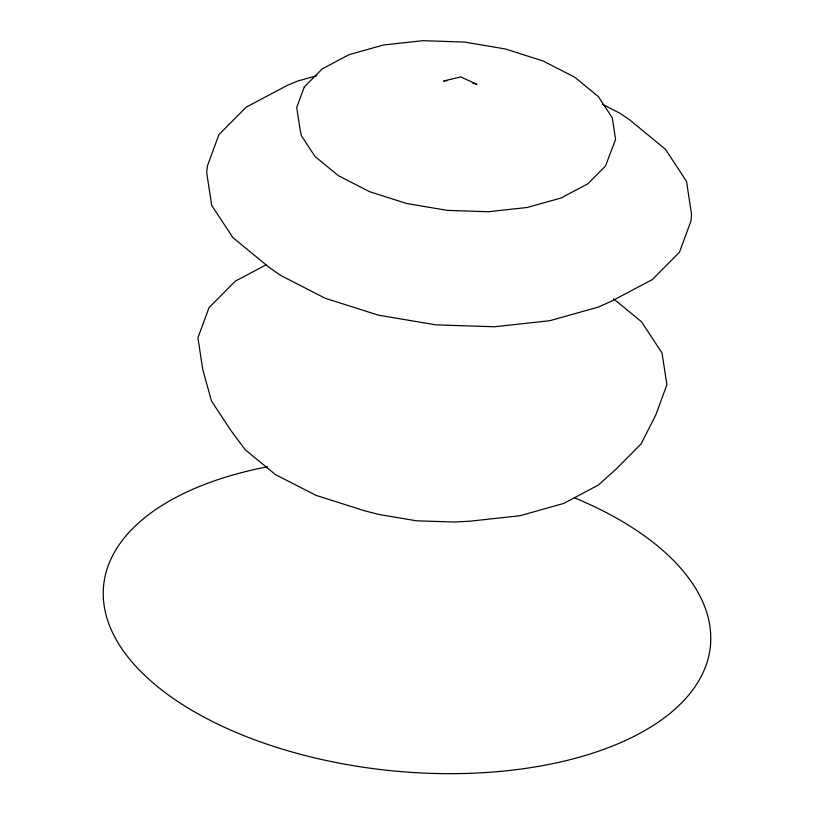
<?xml version="1.0" encoding="UTF-8"?>
<svg xmlns="http://www.w3.org/2000/svg" width="814" height="814" viewBox="0 0 814 814"><rect width="100%" height="100%" fill="white"/><g stroke="black" fill="none" stroke-linecap="round" stroke-linejoin="round"><path stroke-width="1.22" d="M266.28 264.743L235.358 281.125L209.025 307.651L197.914 337.841L202.788 369.617L211.457 400.926L230.911 430.525L245.289 449.827L275.508 474.613L316.046 495.37L364.143 510.673L379.171 514.529L416.422 520.797L454.181 522.028L469.627 521.225L519.82 515.75L563.685 503.439L598.239 485.134L616.137 469.068L641.106 443.905L655.789 414.937L666.9 384.747L662.026 352.971L641.513 321.754L613.502 298.779M316.748 75.702L297.598 81.074L287.169 85.46L246.123 107.204L218.946 134.585L207.478 165.741L206.685 172.578L211.711 205.393L232.906 237.627L268.803 267.084L280.616 275.417L325.274 298.28L378.245 315.14L435.948 324.857L494.434 326.76L549.715 320.726L598.025 307.173L611.243 301.333L652.309 279.589L679.497 252.187L690.964 221.021L691.534 214.163L686.507 181.359L665.333 149.145L629.446 119.709L620.075 113.339L602.37 104.273M447.049 80.637L443.518 81.024L460.795 76.913L476.943 84.371L472.435 82.936M574.633 497.883A304.894 155.667 5.7 0 1 628.388 739.122A304.894 155.667 5.7 0 1 164.57 692.144A304.894 155.667 5.7 0 1 267.511 466.788M304.273 86.976L296.713 107.499L300.03 129.111L301.312 135.592L315.089 156.553L338.431 175.702L369.76 191.738L406.929 203.571L447.405 210.388L488.431 211.721L527.218 207.489L561.111 197.985L587.81 183.832L605.494 166.025L615.577 139.398L612.27 117.786L598.321 96.561L574.674 77.167L542.958 60.938L505.321 48.952L464.336 42.053L422.802 40.7L383.526 44.984L349.206 54.619L322.171 68.936L304.273 86.976"/></g></svg>
